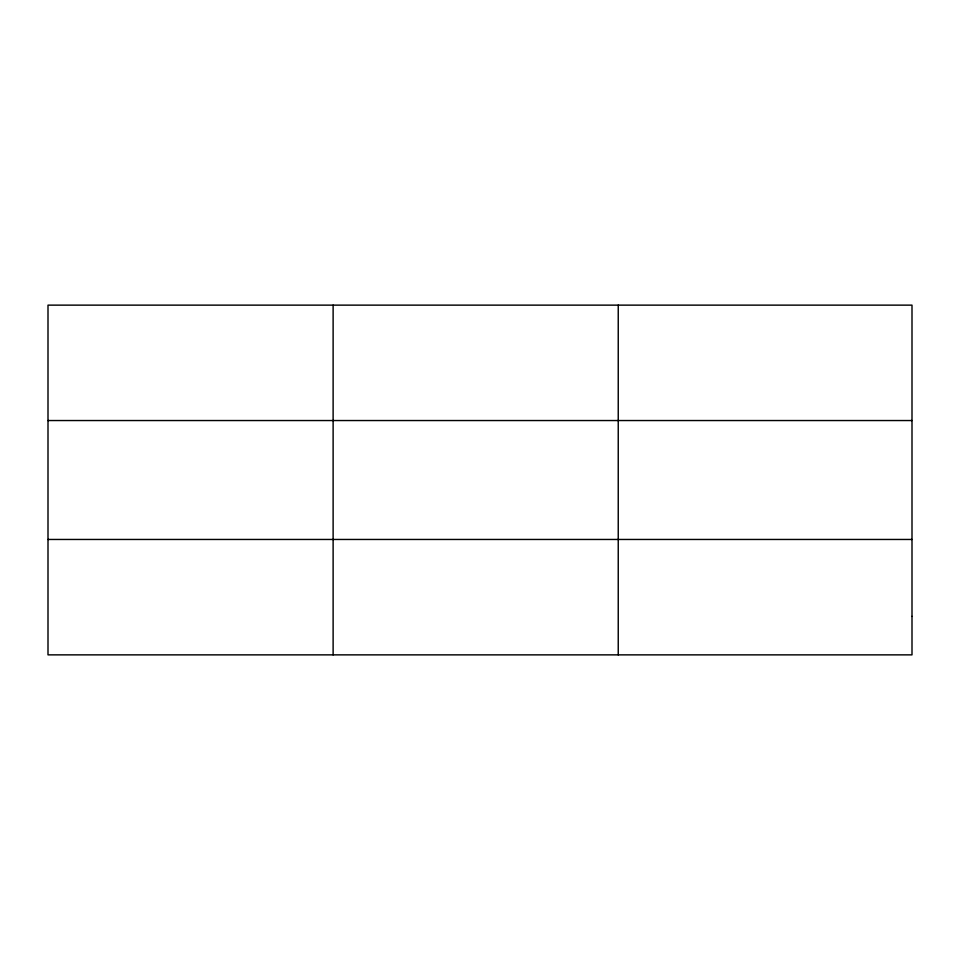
<?xml version="1.0" encoding="UTF-8"?>
<svg xmlns="http://www.w3.org/2000/svg" width="960" height="960" viewBox="0 0 960 960"><rect width="100%" height="100%" fill="white"/><g stroke="black" fill="none" stroke-linecap="round" stroke-linejoin="round"><path stroke-width="1.44" d="M333.12 654.864L333.12 305.136M618.24 654.864L618.24 305.136M48 420.54L912 420.54M48 539.46L912 539.46M912 616.404L912 654.864L48 654.864L48 305.136L912 305.136L912 616.404"/></g></svg>
